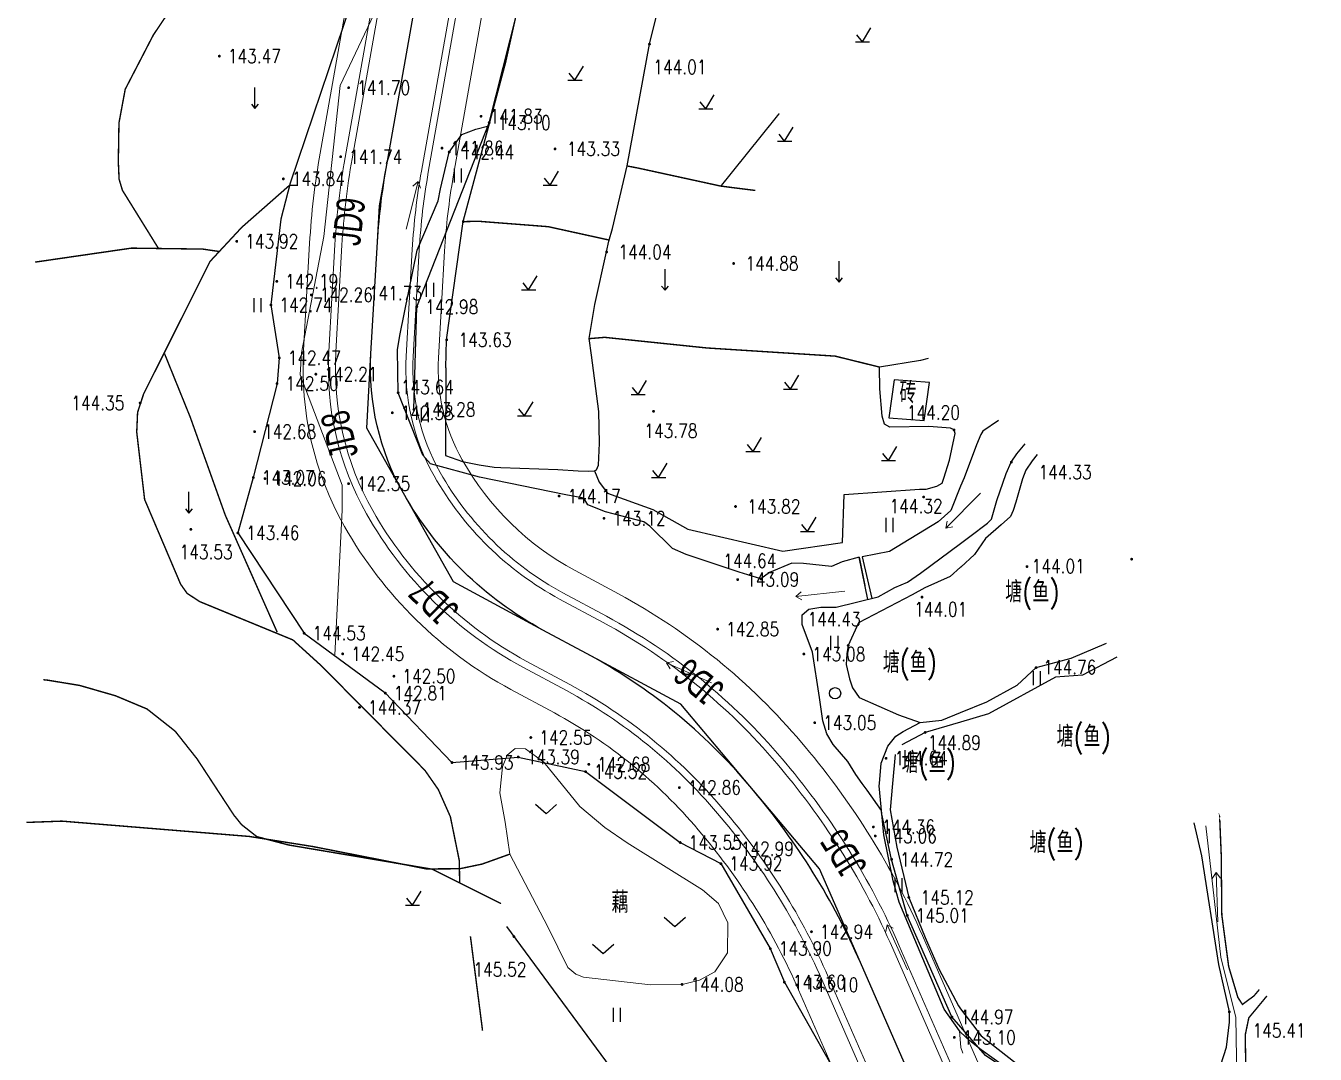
# Model space of a CAD drawing. Extents: x 529262 to 576451, y 2694391 to 2717535.
# Drawn here: x 562798.6 to 562890.2, y 2709233.4 to 2709306.4 of the extents above; entities that cross this region are included whole.
import ezdxf
from ezdxf.enums import TextEntityAlignment as Align

# ---------------------------------------------------------------- set-up
doc = ezdxf.new("R2010")
doc.units = 0
doc.linetypes.add('DASHED', pattern=[19.049999999999997, 12.7, -6.35])
for name, color, linetype in [('DMTZ', 8, 'Continuous'), ('GCD', 8, 'Continuous'), ('JMD', 8, 'Continuous'), ('ZBTZ', 8, 'Continuous'), ('交点标注', 3, 'Continuous'), ('道路中线_04护管挡墙', 7, 'Continuous')]:
    doc.layers.add(name, color=color, linetype=linetype)
doc.layers.add('SXSS', color=5, linetype='Continuous', lineweight=0)
doc.styles.add('EICAD', font='fsdb_e.shx', dxfattribs={"width": 0.707, "height": 2, "bigfont": 'tjhzf.shx'})
doc.styles.add('HZ', font='rs.shx', dxfattribs={"width": 0.8, "bigfont": 'hztxt.shx'})
doc.linetypes.add('10421', pattern='A,2,[150,AAA.SHX,S=0.5,R=0,X=0,Y=0.5],1e-11', length=2.00000000001)
doc.linetypes.add('10422', pattern='A,0.75,[150,AAA.SHX,S=0.5,R=0,X=0,Y=0.5],1.5,[177,AAA.SHX,S=1,R=0,X=0,Y=0.4],0.75', length=3)
doc.linetypes.add('1161', pattern='A,0,[149,AAA.SHX,S=0.15,R=0,X=0,Y=0],-1.6', length=1.6)

# ---------------------------------------------------------------- blocks, each defined once
blk = doc.blocks.new('gc123')
at = {"color": 8}
for p, q in [((0, 0), (1.199999999999999, 2)), ((-1, 0), (1, 0)), ((0, 0), (-0.8, 1))]:
    blk.add_line(p, q, dxfattribs=at)
blk = doc.blocks.new('gc122')
at = {"color": 8}
blk.add_circle((0, 0), 0.8, dxfattribs=at)
blk = doc.blocks.new('gc121')
at = {"color": 8}
for p, q in [((-0.5, -1), (-0.5, 1)), ((0.5, -1), (0.5, 1))]:
    blk.add_line(p, q, dxfattribs=at)
blk = doc.blocks.new('gc120')
at = {"color": 8}
for p, q in [((0, 0), (0, 3)), ((-0.5, 0.6), (0, 0)), ((0, 0), (0.5, 0.6))]:
    blk.add_line(p, q, dxfattribs=at)
blk = doc.blocks.new('GC200')
at = {"linetype": 'Continuous', "const_width": 0.2, "flags": 128}
blk.add_lwpolyline([(-0.1, 0, 1), (0.1, 0, 1)], format="xyb", close=True, dxfattribs=at)
blk = doc.blocks.new('gc086')
at = {"color": 8}
for p, q in [((0, 0), (7, 0)), ((7, 0), (6.180847955711008, 0.573576436351046)), ((7, 0), (6.180847955711008, -0.5735764363510459))]:
    blk.add_line(p, q, dxfattribs=at)
blk = doc.blocks.new('gc126')
at = {"color": 8}
for p, q in [((0, 0), (-1.5, 1.322875655532295)), ((1.5, 1.322875655532295), (0, 0))]:
    blk.add_line(p, q, dxfattribs=at)

msp = doc.modelspace()

# ---------------------------------------------------------------- linework, layer by layer
at = {"layer": 'DMTZ', "linetype": 'Continuous'}
msp.add_line((562817.3592757182, 2709295.055755076), (562817.859206975, 2709295.064045943), dxfattribs=at)
at = {"layer": 'DMTZ', "linetype": '10421', "flags": 128}
for points, elevation in [([(562826.1769258315, 2709279.1281933), (562826.3839258315, 2709286.4271933), (562831.5239258315, 2709299.4911933), (562834.0079258315, 2709309.3181933), (562832.8964136476, 2709317.84589002), (562833.0127267722, 2709323.731477502), (562835.2679258315, 2709325.8281933), (562837.2529258315, 2709327.6841933), (562841.6999258315, 2709331.4591933), (562847.0175833774, 2709334.761357657), (562847.7972809989, 2709336.082168203), (562849.8649258316, 2709342.0711933), (562853.6999258315, 2709359.2801933), (562859.1119258315, 2709357.4911933)], 24.551), ([(562832.7911033379, 2709340.726859012), (562828.2059258316, 2709339.0811933), (562821.3679258316, 2709334.2471933), (562819.7169258315, 2709331.1531933), (562817.7849258315, 2709328.3161933), (562817.2589258315, 2709324.8551933), (562820.1069258315, 2709323.3671933), (562822.3859258315, 2709323.3171933), (562824.2149258315, 2709321.4421933), (562824.3609258315, 2709319.4921933), (562824.2662811914, 2709318.033684466), (562823.7079258315, 2709314.8031933), (562822.8299258315, 2709311.3061933), (562817.4029890086, 2709295.192312995), (562816.7403673612, 2709292.642292706), (562816.0279258315, 2709286.5511933), (562816.6199258316, 2709282.7951933), (562816.4629258316, 2709280.9691933), (562814.7739258315, 2709274.2981933), (562813.6809258315, 2709270.3641933), (562818.3859258315, 2709263.2431933), (562824.1139657451, 2709259.030661949), (562828.8819258315, 2709254.0621933), (562833.5879258316, 2709254.4551933), (562838.3669258315, 2709253.4171933), (562845.0859258316, 2709248.3831933), (562847.9709258316, 2709246.8861933), (562851.4829258316, 2709240.8511933), (562852.4799258315, 2709238.4691933), (562857.4299258315, 2709229.7121933), (562859.5919258315, 2709224.7231933), (562860.1849258315, 2709223.9701933), (562863.5529258315, 2709215.2141933), (562865.4689258315, 2709203.6471933), (562868.1069258315, 2709165.1951933), (562864.9699258315, 2709150.2231933), (562854.7257176726, 2709135.319853934), (562849.9591676869, 2709133.462704126), (562842.5160810922, 2709133.788934753)], 24.551), ([(562828.4336494417, 2709275.867038125), (562829.6267678735, 2709275.435956523), (562830.8036494417, 2709275.192038124), (562831.8871765782, 2709275.029626198), (562832.3466494418, 2709275.008038125), (562836.4096494417, 2709274.866038125), (562837.8483416863, 2709274.780767188), (562838.5715391068, 2709274.745201947), (562838.9906494417, 2709274.780038124), (562839.1406163967, 2709274.84004104), (562839.2828857192, 2709275.171975542), (562839.3616494416, 2709276.749038124), (562839.3156804079, 2709278.978149453), (562838.7770624274, 2709282.982369569), (562838.6256494417, 2709284.161038124), (562839.01357176, 2709286.588501788), (562839.8606494417, 2709290.312038125), (562840.0234196046, 2709291.090951586), (562840.2816494417, 2709291.984038125)], 143.321), ([(562864.9976494418, 2709269.62388365), (562865.6516494417, 2709270.110038124), (562866.9146038251, 2709271.059952648), (562867.1876494417, 2709271.348038124), (562867.5742193005, 2709272.672221889), (562868.2338347759, 2709274.595954453), (562868.5946494417, 2709275.390038125), (562868.9850666863, 2709275.988366683), (562869.5836221864, 2709276.688869599)], 144.078), ([(562870.4417461277, 2709275.933658476), (562870.0711770889, 2709275.480778217), (562869.6336494418, 2709274.821038125), (562869.3818476379, 2709274.197959585), (562868.9222946707, 2709272.551353095), (562868.7308134395, 2709271.95781452), (562868.5366494417, 2709271.531038125), (562867.8853912079, 2709270.932176401), (562866.7706494418, 2709269.969038125), (562865.9832793846, 2709268.838841452), (562865.0072498205, 2709267.945947364), (562864.9976494417, 2709267.937175506)], 144.453), ([(562858.012479007, 2709252.568038125), (562857.5454693193, 2709253.212904206), (562856.9966494417, 2709254.132038124), (562855.9465642691, 2709255.350028219), (562855.5066494417, 2709256.099038125), (562855.2123905658, 2709257.018478075), (562854.9787880351, 2709258.68692328), (562854.4796494417, 2709261.890038125), (562853.7390096713, 2709263.851967575), (562853.7390096713, 2709264.551257623), (562854.2175090247, 2709264.956108777), (562855.0640840393, 2709265.103328224), (562856.1683159919, 2709265.103328224), (562859.1376494417, 2709265.816038125), (562860.321465189, 2709266.487837584), (562861.2166494417, 2709266.879038125), (562862.147006383, 2709267.50484255), (562864.9976494418, 2709269.62388365)], 144.078), ([(562864.9976494417, 2709267.937175506), (562864.2576494417, 2709267.261038125), (562862.4610006212, 2709266.468706033), (562861.5636494417, 2709265.964038125)], 144.453), ([(562859.3830646278, 2709250.658848154), (562858.3516969291, 2709252.099632141), (562858.012479007, 2709252.568038125)], 144.078), ([(562859.3830646278, 2709250.658848154), (562858.3516969291, 2709252.099632141), (562858.012479007, 2709252.568038125)], 144.078), ([(562871.6818831273, 2709228.458250212), (562871.7633023146, 2709229.743376739), (562870.6484124127, 2709230.636524896), (562866.7727065558, 2709233.263926534), (562864.3729258316, 2709235.9961933), (562861.2079258315, 2709243.2001933), (562860.0959258316, 2709247.1831933), (562859.3824375604, 2709250.514557826)], 24.551)]:
    msp.add_lwpolyline(points, dxfattribs=dict(at, elevation=elevation))
at = {"layer": 'DMTZ', "linetype": '10421'}
for points in [[(562840.2816494417, 2709291.984038125), (562841.3226494417, 2709296.418038125), (562842.9046494417, 2709305.070038124), (562844.8946494417, 2709313.084038124)], [(562831.5019553108, 2709299.276113414), (562832.7306494417, 2709303.886038125), (562833.7726494417, 2709308.605038125)], [(562828.4516494417, 2709282.090038124), (562828.5046494417, 2709284.075038125), (562829.6876494417, 2709292.469038125), (562831.4993522959, 2709299.26634719)], [(562861.5636494417, 2709265.964038125), (562857.7526494417, 2709263.989038125), (562857.0136494417, 2709262.371038124), (562856.9252919417, 2709261.772503349), (562856.8806494417, 2709261.020038125), (562857.1117595606, 2709259.994962254), (562857.3106643168, 2709259.361011592), (562857.7976494418, 2709258.681038124), (562860.5846494418, 2709257.449038125), (562862.1346494417, 2709256.899038124), (562863.6626494417, 2709257.060038125), (562864.9976494417, 2709257.610897768)], [(562864.9976494417, 2709257.610897768), (562866.8616494416, 2709258.380038125), (562869.0046494417, 2709259.559038125), (562870.3586494417, 2709260.805038125), (562872.8366494417, 2709261.481038125), (562875.3547549879, 2709262.52972896)], [(562876.0777299795, 2709261.552886287), (562873.6436494417, 2709260.268038125), (562871.7246494417, 2709260.123038125), (562866.9766494418, 2709257.522038125), (562864.9976494417, 2709256.940005199)], [(562859.2288566876, 2709252.568038125), (562859.3560044589, 2709254.008907895), (562859.8306494417, 2709255.227038125), (562860.3888731811, 2709255.943376083), (562860.9226494418, 2709256.260038124), (562862.1346494417, 2709256.899038124)], [(562864.9976494417, 2709256.940005199), (562862.4816494418, 2709256.200038125), (562860.8196494417, 2709255.317038124)], [(562860.3376494417, 2709254.624038124), (562860.1522165755, 2709252.568038125)], [(562864.9976494416, 2709234.917729956), (562864.9048260449, 2709235.005086717), (562863.8326494417, 2709236.541038125), (562861.5556494417, 2709241.951038125), (562860.625879403, 2709244.154461385), (562860.215324682, 2709245.65288092), (562859.5486494417, 2709248.940038125), (562859.2146494417, 2709252.407038125), (562859.2288566876, 2709252.568038125)], [(562864.9976494416, 2709234.917729956), (562864.9048260449, 2709235.005086717), (562863.8326494417, 2709236.541038125), (562861.5556494417, 2709241.951038125), (562860.625879403, 2709244.154461385), (562860.215324682, 2709245.65288092), (562859.5486494417, 2709248.940038125), (562859.2146494417, 2709252.407038125), (562859.2288566876, 2709252.568038125)], [(562860.1522165755, 2709252.568038125), (562859.9836494417, 2709250.699038125), (562860.4615233545, 2709248.065289019), (562861.3176494417, 2709244.487038125), (562862.4692937023, 2709241.631920115), (562863.4695615226, 2709239.369587474), (562864.8506494417, 2709236.781038125), (562864.9976494417, 2709236.584362262)], [(562860.1522165755, 2709252.568038125), (562859.9836494417, 2709250.699038125), (562860.4615233545, 2709248.065289019), (562861.3176494417, 2709244.487038125), (562862.4692937023, 2709241.631920115), (562863.4695615226, 2709239.369587474), (562864.8506494417, 2709236.781038125), (562864.9976494417, 2709236.584362262)], [(562864.9976494417, 2709236.584362262), (562866.4456494417, 2709234.647038125), (562869.6166494417, 2709232.162038125), (562873.2326494417, 2709230.878038125), (562876.1666494417, 2709229.846038125), (562879.9636494417, 2709227.509038125), (562881.049317417, 2709227.346059089), (562882.1376200805, 2709227.343078856), (562882.8496494417, 2709227.398038125), (562883.2057468472, 2709227.924438348), (562883.5855269413, 2709228.600715907), (562883.6946494417, 2709228.978038125), (562883.2566494417, 2709231.929038125), (562883.8746494417, 2709233.845038124)], [(562871.6996494418, 2709229.795038125), (562869.2336494417, 2709231.666038125), (562866.4616494417, 2709233.671038125), (562865.6389749037, 2709234.314173989), (562864.9976494416, 2709234.917729956)]]:
    msp.add_lwpolyline(points, dxfattribs=at)
at = {"layer": 'DMTZ', "linetype": '10421', "flags": 128}
for points in [[(562827.9136494417, 2709293.947038125), (562828.0771989543, 2709294.790708861), (562828.6866494417, 2709297.410038125), (562829.5893868972, 2709298.650044575), (562830.5760250462, 2709299.0344199), (562831.5019553108, 2709299.276113414)], [(562862.0696494417, 2709273.481038125), (562862.5485062333, 2709273.482463769), (562863.2982077248, 2709273.694273714), (562863.6896494417, 2709273.896038125), (562863.813606072, 2709274.255554252), (562864.2136565547, 2709275.534754029), (562864.5341550728, 2709277.099415338), (562864.6035506218, 2709277.423860951), (562864.5296494417, 2709277.676038125), (562864.2704857752, 2709277.804477877), (562862.7296273242, 2709277.91207599), (562859.9596090318, 2709277.875403695), (562859.5836494417, 2709278.077038125), (562859.4321511833, 2709278.6440148), (562859.2616237706, 2709280.595940004), (562859.2396494417, 2709282.140038125)], [(562867.6864464051, 2709278.35852148), (562866.5816494417, 2709277.580038125), (562866.4253949599, 2709277.357823843), (562866.1303967967, 2709276.613972584), (562865.2370098484, 2709274.280983911), (562864.9976494418, 2709273.691598122)], [(562838.9906494417, 2709274.780038124), (562839.3227064216, 2709273.95918034), (562839.9266494417, 2709273.185038125), (562843.1346494417, 2709272.029038125), (562845.6276494417, 2709270.639038125), (562852.3816494417, 2709269.068038125), (562856.6126494417, 2709269.682038125)], [(562864.9976494418, 2709273.691598122), (562864.2956494417, 2709271.963038125), (562863.4076494417, 2709271.150038125)], [(562883.8746494417, 2709233.845038124), (562884.080287982, 2709235.632625104), (562884.0746494418, 2709236.363038125), (562883.3246494418, 2709239.716038125), (562882.1096494417, 2709247.438038125), (562881.5846494418, 2709249.791038125)], [(562832.7530448879, 2709242.41951015), (562841.4386494417, 2709230.640038125), (562846.3776494417, 2709224.352038125), (562852.1156494417, 2709219.303038124), (562855.4056494418, 2709215.207038125), (562854.8916494417, 2709211.415038125), (562854.0636494417, 2709204.813038125), (562852.4986494418, 2709201.178038124)]]:
    msp.add_lwpolyline(points, dxfattribs=at)
at = {"layer": 'DMTZ', "linetype": '10422', "flags": 128}
for points in [[(562830.8456494417, 2709274.319038125), (562827.3606494417, 2709275.276038125), (562826.8026494418, 2709275.893038125), (562825.0596494417, 2709280.318038125), (562825.0374294403, 2709281.776779515), (562825.0256494418, 2709283.399038124), (562825.1996494418, 2709284.495038125), (562826.4016494417, 2709290.447038125), (562827.9136494417, 2709293.947038125)], [(562858.4078083877, 2709265.640859098), (562857.7896494417, 2709268.648038125), (562856.5875349118, 2709268.322931482), (562855.8356494417, 2709267.978038125), (562853.8443784509, 2709268.183796313), (562853.0046494417, 2709268.220038124), (562851.4192658754, 2709267.547752483), (562850.8196494417, 2709267.101038124), (562849.2724460473, 2709267.567628271), (562845.5128579596, 2709268.834403937), (562844.5396494417, 2709269.266038124), (562842.9280203431, 2709270.839453733), (562842.5026494417, 2709271.158038124), (562839.7870146187, 2709271.873311022), (562838.5256494418, 2709272.364038125), (562838.2396494417, 2709272.825038125), (562836.9761669389, 2709273.060774245), (562830.8456494417, 2709274.319038125)], [(562863.4076494417, 2709271.150038125), (562859.9426494417, 2709269.036038124), (562857.9956096557, 2709268.66805759), (562858.6913594996, 2709265.708918037)], [(562857.7896494417, 2709268.648038125), (562858.2036494417, 2709266.634038125)]]:
    msp.add_lwpolyline(points, dxfattribs=at)
at = {"layer": 'DMTZ', "linetype": '10422', "elevation": 144.606, "flags": 128}
msp.add_lwpolyline([(562856.6126494417, 2709269.682038125), (562856.7286494417, 2709273.089038125), (562862.0696494417, 2709273.481038125)], dxfattribs=at)
at = {"layer": 'JMD', "linetype": 'Continuous'}
msp.add_lwpolyline([(562859.8956494418, 2709278.535038125), (562862.4096494417, 2709278.353038125), (562862.7836494417, 2709281.043038125), (562860.2696494417, 2709281.225038125)], close=True, dxfattribs=at)
at = {"layer": 'SXSS', "linetype": 'Continuous', "elevation": 142.539, "flags": 128}
msp.add_lwpolyline([(562820.5617585182, 2709261.714973893), (562821.079062824, 2709271.977097694), (562821.081430041, 2709273.744670048), (562818.0965063318, 2709281.58557445), (562818.1930316051, 2709283.160766309), (562819.7888861342, 2709291.400294581), (562820.9492423113, 2709302.125188002), (562823.3343371563, 2709307.166515515)], dxfattribs=at)
at = {"layer": 'SXSS', "linetype": '10421', "elevation": 143.965, "flags": 128}
msp.add_lwpolyline([(562838.2226494417, 2709238.832038125), (562842.9808400233, 2709238.28885145), (562845.2196494417, 2709238.307038125), (562846.4525948642, 2709238.606849189), (562847.5519840898, 2709239.213938654), (562848.4436494417, 2709240.560038125), (562848.4759483328, 2709242.6709729), (562847.8166494417, 2709244.051038125), (562846.6681282142, 2709245.019333378), (562841.3116494417, 2709248.369038125), (562839.7430814811, 2709249.446646662), (562837.9716494418, 2709250.943038125), (562835.4104800987, 2709254.077716922), (562834.1036494417, 2709255.027038124), (562833.3780762407, 2709255.057506374), (562832.7897508359, 2709254.594334289), (562832.4774989131, 2709253.7464105), (562832.2905615576, 2709251.922177603), (562832.6669521922, 2709249.832091067), (562832.9956494417, 2709247.561038124), (562835.6916494417, 2709242.405038124), (562837.1005538682, 2709239.520792331), (562837.6803478375, 2709239.048166483)], close=True, dxfattribs=at)
at = {"layer": 'SXSS', "linetype": 'Continuous'}
for points in [[(562885.0096494417, 2709229.227038125), (562884.5956494417, 2709231.687038125), (562884.5266494417, 2709235.953038124), (562883.4696494417, 2709240.234038125), (562882.7806494418, 2709246.289038124), (562882.3946494417, 2709249.577038125)], [(562865.1505504795, 2709233.433420298), (562865.0041119363, 2709233.838823794), (562864.9048260449, 2709235.005086717)]]:
    msp.add_lwpolyline(points, dxfattribs=at)
at = {"layer": 'ZBTZ', "linetype": 'Continuous', "const_width": 0.1, "flags": 128}
for points in [[(562808.0492074417, 2709290.555476125), (562805.4843324417, 2709294.692043125), (562805.2483084417, 2709295.483679125), (562805.1936514417, 2709296.715669125), (562805.2386304417, 2709299.472751125), (562805.6831924417, 2709301.865695124), (562807.6811334417, 2709305.723028125), (562808.5432704417, 2709307.002924125), (562810.1356494417, 2709308.696038125), (562815.2383084417, 2709311.998708125), (562816.6544334417, 2709312.500884125), (562821.5767534417, 2709313.009356125)], [(562817.3592754417, 2709295.055755124), (562813.9606494417, 2709292.066038125), (562811.7086494417, 2709289.644038124), (562806.9856174417, 2709280.224006125), (562806.5619114417, 2709278.924020125), (562806.4998764418, 2709277.521370125), (562807.0602694417, 2709272.741744125), (562809.6166364417, 2709266.727995125), (562810.0736604417, 2709266.077212125), (562810.9712874417, 2709265.489124125), (562817.5864354416, 2709262.768283125), (562819.5742684416, 2709260.963809125), (562826.9521234417, 2709253.521473125), (562827.9106494416, 2709252.147038125), (562828.7688844417, 2709250.214943124), (562829.4027474417, 2709247.098786124), (562829.4265554417, 2709245.515481125)], [(562829.6876494417, 2709292.469038125), (562830.7736494417, 2709292.492038125), (562835.7196494417, 2709292.109038125), (562840.0429639278, 2709291.158545526)], [(562799.2871775253, 2709289.59347739), (562806.1216494417, 2709290.586038125), (562811.1909024416, 2709290.518198125), (562812.3609284417, 2709290.345557124)], [(562816.4751174417, 2709263.313163124), (562812.7896494417, 2709271.619038125), (562810.3026494418, 2709278.575038125), (562808.4734504417, 2709283.094144125)], [(562832.3696494417, 2709244.046038125), (562827.4746494417, 2709246.490038124), (562817.2822514417, 2709248.208081125), (562815.0297014418, 2709248.800034124), (562813.9468684416, 2709249.649892125), (562813.3994134418, 2709250.327602124), (562810.7830894417, 2709254.322762125), (562809.2295464417, 2709256.288351125), (562807.2310424417, 2709257.865658124), (562804.9969904417, 2709258.802052124), (562802.4512674417, 2709259.536596125), (562800.1944244417, 2709259.907912125), (562799.8613138295, 2709259.942809587)], [(562798.6739273503, 2709249.810262434), (562801.1906494417, 2709249.902038124), (562814.4876494417, 2709248.815038125), (562819.0047361815, 2709248.098803998), (562827.0806494417, 2709246.508038125), (562829.4342563199, 2709246.521907122), (562831.0216494417, 2709246.853038125), (562832.9956494417, 2709247.561038124)]]:
    msp.add_lwpolyline(points, dxfattribs=at)
at = {"layer": 'ZBTZ', "linetype": 'Continuous', "const_width": 0.1}
for points in [[(562852.1164949964, 2709300.142960625), (562847.9746494417, 2709294.989038125), (562842.1016494418, 2709296.269038124), (562841.3226494417, 2709296.418038125)], [(562847.9746494417, 2709294.989038125), (562850.3926494417, 2709294.683038125), (562850.4148025811, 2709294.68011816)], [(562859.2396494417, 2709282.140038125), (562856.0876494417, 2709282.918038125), (562846.9856494417, 2709283.497038125), (562839.7266494418, 2709284.251038125), (562838.6256494417, 2709284.161038124)], [(562886.1990049342, 2709237.942089732), (562885.820558513, 2709237.491686991), (562885.0046494417, 2709236.890038125), (562884.6793291733, 2709237.384994677), (562884.0256494418, 2709239.584038124), (562883.5396494417, 2709243.237038125), (562883.4966494417, 2709247.561038124), (562883.3846494417, 2709250.220038124), (562883.4046494417, 2709250.172038124)], [(562885.4556494417, 2709235.935038125), (562886.7423089378, 2709237.491652775)], [(562885.4556494417, 2709235.935038125), (562885.2034415028, 2709234.724797634), (562885.2306494417, 2709233.029038125), (562885.3546494417, 2709230.695038124), (562886.1976494417, 2709227.036038124), (562886.9276494418, 2709224.852038125), (562887.8073000388, 2709222.719044738), (562889.0396494417, 2709219.138038124), (562890.1206494417, 2709217.280038124)]]:
    msp.add_lwpolyline(points, dxfattribs=at)
at = {"layer": 'ZBTZ', "linetype": '1161'}
for points in [[(562862.6980681273, 2709282.748655098), (562862.1506494418, 2709282.606038125), (562859.2396494417, 2709282.140038125)], [(562828.4516494417, 2709282.090038124), (562828.4336494417, 2709275.867038125)]]:
    msp.add_lwpolyline(points, dxfattribs=at)
at = {"layer": 'ZBTZ', "linetype": 'Continuous', "const_width": 0.1, "elevation": 145.67, "flags": 128}
msp.add_lwpolyline([(562831.0528327649, 2709235.032713235), (562830.1926463305, 2709241.717106351)], dxfattribs=at)
at = {"layer": '交点标注', "linetype": 'DASHED'}
for p, q in [((562823.735254799, 2709293.586643448), (562824.2488919211, 2709296.490869575)), ((562823.5666085838, 2709290.642172189), (562823.735254799, 2709293.586643448)), ((562822.8306217185, 2709277.792241532), (562823.1328826738, 2709283.069553529)), ((562825.4297959998, 2709273.189451437), (562822.8306217185, 2709277.792241532)), ((562828.9833741972, 2709266.896539628), (562825.4318045197, 2709273.185894616)), ((562835.3419019324, 2709263.470352477), (562828.9833741972, 2709266.896539628)), ((562845.1257293609, 2709258.19849943), (562838.4289712752, 2709261.806936392)), ((562850.030416515, 2709252.383739753), (562845.1257293609, 2709258.19849943)), ((562854.9761977119, 2709246.520260968), (562850.2870263129, 2709252.079515598)), ((562857.8873121974, 2709239.855498939), (562854.9761977119, 2709246.520260968))]:
    msp.add_line(p, q, dxfattribs=at)
at = {"layer": '道路中线_04护管挡墙', "color": 8, "lineweight": 0}
for points in [[(562866.5250322921, 2709161.920411933), (562866.6867576506, 2709181.38804512, 0.03726672263565492), (562866.2417129147, 2709188.101789475), (562862.7814875887, 2709212.53385137, 0.06788531038686087), (562859.4491656638, 2709224.287980482), (562853.4886141019, 2709237.934182966, 0.07234734567388353), (562846.6179556625, 2709248.984694025), (562846.3613458644, 2709249.288918181, 0.09424370772754295), (562836.1520740533, 2709257.581331223), (562833.0650047109, 2709259.244747309, -0.1415621991278968), (562821.2521685949, 2709270.825673539), (562821.25016015, 2709270.829230226, -0.1437961504535483), (562818.3407365282, 2709283.344026336), (562818.7744624392, 2709290.91664501, -0.02946736003267662), (562819.5222449771, 2709297.326817343), (562823.3797091852, 2709319.13783501, -0.1688634776050501)], [(562868.3249701838, 2709161.905459134), (562868.4866955422, 2709181.373092321, 0.03726672263766091), (562868.0239277858, 2709188.354198177), (562864.5637024598, 2709212.786260072, 0.06788531038828016), (562861.0986774495, 2709225.008473972), (562855.1381258876, 2709238.654676456, 0.07234734567382323), (562847.9938571564, 2709250.145252115), (562847.7372473583, 2709250.44947627, 0.09424370772740905), (562837.0059105114, 2709259.165933162), (562833.918841169, 2709260.829349247, -0.1415621991276196), (562822.8195320667, 2709271.710756443), (562822.8175236057, 2709271.714313159, -0.1437961504533193), (562820.1377913329, 2709283.241099036), (562820.5715172436, 2709290.813717704, -0.02946736003244377), (562821.2947375813, 2709297.013336933), (562825.1522017894, 2709318.8243546, -0.1688634776038732)], [(562868.8249529314, 2709161.901305579), (562868.98667829, 2709181.368938766, 0.03726672263873006), (562868.5189874722, 2709188.424311706), (562865.0587621463, 2709212.8563736, 0.06788531038819935), (562861.5568751676, 2709225.208611052), (562855.5963236059, 2709238.854813536, 0.07234734567400565), (562848.3760520158, 2709250.467629362), (562848.1194422176, 2709250.771853518, 0.09424370772645517), (562837.2430873052, 2709259.606100366), (562834.1560179628, 2709261.269516452, -0.1415621991264977), (562823.2549108089, 2709271.956612805), (562823.2529023428, 2709271.96016953, -0.1437961504556889), (562820.6369732231, 2709283.21250812), (562821.0706991337, 2709290.785126786, -0.02946736003234405), (562821.787096638, 2709296.926259041), (562825.6445608462, 2709318.737276708, -0.1688634776045746)], [(562873.8247804083, 2709161.859770027), (562873.9865057669, 2709181.327403214, 0.037266722639488), (562873.4695843365, 2709189.12544699), (562870.0093590106, 2709213.557508884, 0.06788531038933233), (562866.1388523501, 2709227.209981858), (562860.1783007884, 2709240.856184341, 0.07234734567623385), (562852.1980006099, 2709253.691401834), (562851.941390812, 2709253.995625989, 0.09424370772497037), (562839.6148552442, 2709264.007772417), (562836.5277859019, 2709265.671188503, -0.1415621991258819), (562827.6086982305, 2709274.415176428), (562827.6066896565, 2709274.418733344, -0.143796150454482), (562825.6287921241, 2709282.926598939), (562826.0625180346, 2709290.499217606, -0.02946736003165852), (562826.7106872052, 2709296.055480122), (562830.5681514133, 2709317.866497789, -0.1688634776067192)], [(562874.3247631559, 2709161.855616472), (562874.4864885146, 2709181.323249659, 0.03726672264042898), (562873.964644023, 2709189.195560518), (562870.5044186971, 2709213.627622412, 0.06788531038924998), (562866.5970500683, 2709227.410118938), (562860.6364985066, 2709241.056321422, 0.07234734567637469), (562852.5801954693, 2709254.01377908), (562852.3235856714, 2709254.318003236, 0.09424370772416678), (562839.852032038, 2709264.447939622), (562836.7649626959, 2709266.111355708, -0.1415621991283736), (562828.0440769726, 2709274.661032791), (562828.0420683882, 2709274.664589725, -0.143796150456728), (562826.127974014, 2709282.898008019), (562826.5616999246, 2709290.470626688, -0.02946736003161071), (562827.2030462619, 2709295.96840223), (562831.0605104701, 2709317.779419897, -0.1688634776076162)], [(562876.1247010475, 2709161.840663673), (562876.2864264062, 2709181.30829686, 0.03726672263986407), (562875.7468588941, 2709189.44796922), (562872.2866335682, 2709213.880031114, 0.06788531039053566), (562868.2465618539, 2709228.130612428), (562862.2860102924, 2709241.776814912, 0.07234734567652604), (562853.9560969631, 2709255.17433717), (562853.6994871655, 2709255.478561325, 0.09424370772535644), (562840.7058684961, 2709266.032541561), (562837.6187991542, 2709267.695957646, -0.1415621991280318), (562829.6114404444, 2709275.546115695), (562829.60943183, 2709275.549672682, -0.1437961504521116), (562827.925028818, 2709282.795080706), (562828.358754729, 2709290.367699383, -0.02946736003129522), (562828.9755388661, 2709295.654921819), (562832.8330030743, 2709317.465939486, -0.1688634776056449)]]:
    msp.add_lwpolyline(points, format="xyb", dxfattribs=at)
at = {"layer": '道路中线_04护管挡墙', "color": 1}
msp.add_lwpolyline([(562871.3248666698, 2709161.880537803), (562871.4865920284, 2709181.34817099, 0.03726672263912798), (562870.9942859043, 2709188.774879348), (562867.5340605784, 2709213.206941242, 0.06788531038992977), (562863.8478637589, 2709226.209296455), (562857.8873121971, 2709239.855498939, 0.07234734567517548), (562850.2870263129, 2709252.079515598), (562850.0304165148, 2709252.383739753, 0.09424370772537638), (562838.4289712748, 2709261.806936392), (562835.3419019324, 2709263.470352477, -0.1415621991279512), (562825.4318045197, 2709273.185894617), (562825.4297959997, 2709273.189451437, -0.1437961504551692), (562823.1328826736, 2709283.069553529), (562823.5666085841, 2709290.642172196, -0.02946736003201842), (562824.2488919216, 2709296.490869581), (562828.1063561297, 2709318.301887248, -0.1688634776074018)], format="xyb", dxfattribs=at)

# ---------------------------------------------------------------- block references
at = {"layer": 'GCD', "linetype": 'Continuous', "xscale": 0.5, "yscale": 0.5}
for p in [(562842.9046494417, 2709305.070038124, 144.006), (562828.6866494417, 2709297.410038125, 142.44), (562836.2006494417, 2709297.632038124, 143.334), (562829.6876494417, 2709292.469038125, 143.555), (562848.8796494417, 2709289.496038124, 144.877), (562828.5046494417, 2709284.075038125, 143.627), (562825.0596494417, 2709280.318038125, 143.642), (562864.5296494417, 2709277.676038125, 144.196), (562868.5946494417, 2709275.390038125, 144.328), (562849.0136494417, 2709272.242038125, 143.822), (562850.8196494417, 2709267.101038124, 144.638), (562857.0136494417, 2709262.371038124, 144.434), (562870.3586494417, 2709260.805038125, 144.756), (562862.4816494418, 2709256.200038125, 144.887), (562861.3176494417, 2709244.487038125, 145.124), (562861.3176494417, 2709244.487038125, 145.124), (562884.0746494418, 2709236.363038125, 145.408)]:
    msp.add_blockref('GC200', p, dxfattribs=at)
at = {"layer": 'GCD', "linetype": 'Continuous'}
ref = msp.add_blockref('GC200', (562812.3662502075, 2709304.216711479, 143.472), dxfattribs=dict(at, xscale=0.5, yscale=0.5, zscale=0.5))
ref.add_attrib('height', '143.47', dxfattribs={"linetype": 'Continuous', "height": 1, "style": 'HZ', "width": 0.8}).set_placement((562812.9662502075, 2709304.216711479, 143.472), align=Align.MIDDLE_LEFT)
ref = msp.add_blockref('GC200', (562821.543929835, 2709301.976986448, 141.7), dxfattribs=dict(at, xscale=0.5, yscale=0.5, zscale=0.5))
ref.add_attrib('height', '141.70', dxfattribs={"linetype": 'Continuous', "height": 1, "style": 'HZ', "width": 0.8}).set_placement((562822.143929835, 2709301.976986448, 141.7), align=Align.MIDDLE_LEFT)
ref = msp.add_blockref('GC200', (562830.9451480315, 2709299.944754204, 141.825), dxfattribs=dict(at, xscale=0.5, yscale=0.5, zscale=0.5))
ref.add_attrib('height', '141.83', dxfattribs={"linetype": 'Continuous', "height": 1, "style": 'HZ', "width": 0.8}).set_placement((562831.5451480314, 2709299.944754204, 141.825), align=Align.MIDDLE_LEFT)
ref = msp.add_blockref('GC200', (562831.5239258315, 2709299.4911933, 143.096), dxfattribs=dict(at, xscale=0.5, yscale=0.5, zscale=0.5))
ref.add_attrib('height', '143.10', dxfattribs={"linetype": 'Continuous', "height": 1, "style": 'HZ', "width": 0.8}).set_placement((562832.1239258315, 2709299.4911933, 143.096), align=Align.MIDDLE_LEFT)
ref = msp.add_blockref('GC200', (562828.1752439811, 2709297.687358432, 141.86), dxfattribs=dict(at, xscale=0.5, yscale=0.5, zscale=0.5))
ref.add_attrib('height', '141.86', dxfattribs={"linetype": 'Continuous', "height": 1, "style": 'HZ', "width": 0.8}).set_placement((562828.775243981, 2709297.687358432, 141.86), align=Align.MIDDLE_LEFT)
ref = msp.add_blockref('GC200', (562820.9780487487, 2709297.075593377, 141.74), dxfattribs=dict(at, xscale=0.5, yscale=0.5, zscale=0.5))
ref.add_attrib('height', '141.74', dxfattribs={"linetype": 'Continuous', "height": 1, "style": 'HZ', "width": 0.8}).set_placement((562821.5780487487, 2709297.075593377, 141.74), align=Align.MIDDLE_LEFT)
ref = msp.add_blockref('GC200', (562816.9089258316, 2709295.5031933, 143.843), dxfattribs=dict(at, xscale=0.5, yscale=0.5, zscale=0.5))
ref.add_attrib('height', '143.84', dxfattribs={"linetype": 'Continuous', "height": 1, "style": 'HZ', "width": 0.8}).set_placement((562817.5089258315, 2709295.5031933, 143.843), align=Align.MIDDLE_LEFT)
ref = msp.add_blockref('GC200', (562813.6019258315, 2709291.0681933, 143.919), dxfattribs=dict(at, xscale=0.5, yscale=0.5, zscale=0.5))
ref.add_attrib('height', '143.92', dxfattribs={"linetype": 'Continuous', "height": 1, "style": 'HZ', "width": 0.8}).set_placement((562814.2019258315, 2709291.0681933, 143.919), align=Align.MIDDLE_LEFT)
at = {"layer": 'GCD', "linetype": 'Continuous', "xscale": 0.5, "yscale": 0.5, "zscale": 0.5}
for p in [(562839.8606494417, 2709290.312038125, 144.038), (562843.1936494417, 2709279.005038125, 143.775), (562862.3686494417, 2709272.916038125, 144.324), (562877.1396494417, 2709268.502038124, 144.472), (562869.7078158625, 2709267.974218198, 144.008), (562862.2536494418, 2709265.806038124, 144.008)]:
    msp.add_blockref('GC200', p, dxfattribs=at)
at = {"layer": 'GCD', "linetype": 'Continuous'}
ref = msp.add_blockref('GC200', (562816.4459258316, 2709288.2271933, 142.186), dxfattribs=dict(at, xscale=0.5, yscale=0.5, zscale=0.5))
ref.add_attrib('height', '142.19', dxfattribs={"linetype": 'Continuous', "height": 1, "style": 'HZ', "width": 0.8}).set_placement((562817.0459258315, 2709288.2271933, 142.186), align=Align.MIDDLE_LEFT)
ref = msp.add_blockref('GC200', (562818.8969258316, 2709287.2641933, 142.262), dxfattribs=dict(at, xscale=0.5, yscale=0.5, zscale=0.5))
ref.add_attrib('height', '142.26', dxfattribs={"linetype": 'Continuous', "height": 1, "style": 'HZ', "width": 0.8}).set_placement((562819.4969258315, 2709287.2641933, 142.262), align=Align.MIDDLE_LEFT)
ref = msp.add_blockref('GC200', (562822.3803038461, 2709287.385497008, 141.726), dxfattribs=dict(at, xscale=0.5, yscale=0.5, zscale=0.5))
ref.add_attrib('height', '141.73', dxfattribs={"linetype": 'Continuous', "height": 1, "style": 'HZ', "width": 0.8}).set_placement((562822.9803038461, 2709287.385497008, 141.726), align=Align.MIDDLE_LEFT)
ref = msp.add_blockref('GC200', (562816.0279258315, 2709286.5511933, 142.744), dxfattribs=dict(at, xscale=0.5, yscale=0.5, zscale=0.5))
ref.add_attrib('height', '142.74', dxfattribs={"linetype": 'Continuous', "height": 1, "style": 'HZ', "width": 0.8}).set_placement((562816.6279258315, 2709286.5511933, 142.744), align=Align.MIDDLE_LEFT)
ref = msp.add_blockref('GC200', (562826.3839258315, 2709286.4271933, 142.981), dxfattribs=dict(at, xscale=0.5, yscale=0.5, zscale=0.5))
ref.add_attrib('height', '142.98', dxfattribs={"linetype": 'Continuous', "height": 1, "style": 'HZ', "width": 0.8}).set_placement((562826.9839258315, 2709286.4271933, 142.981), align=Align.MIDDLE_LEFT)
ref = msp.add_blockref('GC200', (562816.6199258316, 2709282.7951933, 142.472), dxfattribs=dict(at, xscale=0.5, yscale=0.5, zscale=0.5))
ref.add_attrib('height', '142.47', dxfattribs={"linetype": 'Continuous', "height": 1, "style": 'HZ', "width": 0.8}).set_placement((562817.2199258315, 2709282.7951933, 142.472), align=Align.MIDDLE_LEFT)
ref = msp.add_blockref('GC200', (562816.4629258316, 2709280.9691933, 142.497), dxfattribs=dict(at, xscale=0.5, yscale=0.5, zscale=0.5))
ref.add_attrib('height', '142.50', dxfattribs={"linetype": 'Continuous', "height": 1, "style": 'HZ', "width": 0.8}).set_placement((562817.0629258315, 2709280.9691933, 142.497), align=Align.MIDDLE_LEFT)
ref = msp.add_blockref('GC200', (562819.2179258316, 2709281.6361933, 142.211), dxfattribs=dict(at, xscale=0.5, yscale=0.5, zscale=0.5))
ref.add_attrib('height', '142.21', dxfattribs={"linetype": 'Continuous', "height": 1, "style": 'HZ', "width": 0.8}).set_placement((562819.8179258315, 2709281.6361933, 142.211), align=Align.MIDDLE_LEFT)
ref = msp.add_blockref('GC200', (562806.7436494417, 2709279.592038125, 144.348), dxfattribs=dict(at, xscale=0.5, yscale=0.5, zscale=0.5))
ref.add_attrib('height', '144.35', dxfattribs={"linetype": 'Continuous', "height": 1, "style": 'HZ', "width": 0.8}).set_placement((562801.8506679197, 2709279.592038125, 144.348), align=Align.MIDDLE_LEFT)
ref = msp.add_blockref('GC200', (562826.1769258315, 2709279.1281933, 143.276), dxfattribs=dict(at, xscale=0.5, yscale=0.5, zscale=0.5))
ref.add_attrib('height', '143.28', dxfattribs={"linetype": 'Continuous', "height": 1, "style": 'HZ', "width": 0.8}).set_placement((562826.7769258315, 2709279.1281933, 143.276), align=Align.MIDDLE_LEFT)
ref = msp.add_blockref('GC200', (562824.6418860096, 2709278.896176776, 142.379), dxfattribs=dict(at, xscale=0.5, yscale=0.5, zscale=0.5))
ref.add_attrib('height', '142.38', dxfattribs={"linetype": 'Continuous', "height": 1, "style": 'HZ', "width": 0.8}).set_placement((562825.2418860096, 2709278.896176776, 142.379), align=Align.MIDDLE_LEFT)
ref = msp.add_blockref('GC200', (562814.8696494417, 2709277.557038125, 142.678), dxfattribs=dict(at, xscale=0.5, yscale=0.5, zscale=0.5))
ref.add_attrib('height', '142.68', dxfattribs={"linetype": 'Continuous', "height": 1, "style": 'HZ', "width": 0.8}).set_placement((562815.4696494417, 2709277.557038125, 142.678), align=Align.MIDDLE_LEFT)
ref = msp.add_blockref('GC200', (562814.7739258315, 2709274.2981933, 143.069), dxfattribs=dict(at, xscale=0.5, yscale=0.5, zscale=0.5))
ref.add_attrib('height', '143.07', dxfattribs={"linetype": 'Continuous', "height": 1, "style": 'HZ', "width": 0.8}).set_placement((562815.3739258315, 2709274.2981933, 143.069), align=Align.MIDDLE_LEFT)
ref = msp.add_blockref('GC200', (562815.6039258315, 2709274.2201933, 142.059), dxfattribs=dict(at, xscale=0.5, yscale=0.5, zscale=0.5))
ref.add_attrib('height', '142.06', dxfattribs={"linetype": 'Continuous', "height": 1, "style": 'HZ', "width": 0.8}).set_placement((562816.2039258315, 2709274.2201933, 142.059), align=Align.MIDDLE_LEFT)
ref = msp.add_blockref('GC200', (562821.5405751576, 2709273.86430839, 142.35), dxfattribs=dict(at, xscale=0.5, yscale=0.5, zscale=0.5))
ref.add_attrib('height', '142.35', dxfattribs={"linetype": 'Continuous', "height": 1, "style": 'HZ', "width": 0.8}).set_placement((562822.1405751576, 2709273.86430839, 142.35), align=Align.MIDDLE_LEFT)
ref = msp.add_blockref('GC200', (562836.4879258316, 2709272.9821933, 144.168), dxfattribs=dict(at, xscale=0.5, yscale=0.5, zscale=0.5))
ref.add_attrib('height', '144.17', dxfattribs={"linetype": 'Continuous', "height": 1, "style": 'HZ', "width": 0.8}).set_placement((562837.0879258316, 2709272.9821933, 144.168), align=Align.MIDDLE_LEFT)
ref = msp.add_blockref('GC200', (562839.6756073367, 2709271.403278958, 143.12), dxfattribs=dict(at, xscale=0.5, yscale=0.5, zscale=0.5))
ref.add_attrib('height', '143.12', dxfattribs={"linetype": 'Continuous', "height": 1, "style": 'HZ', "width": 0.8}).set_placement((562840.2756073367, 2709271.403278958, 143.12), align=Align.MIDDLE_LEFT)
ref = msp.add_blockref('GC200', (562810.3428837509, 2709270.619202005, 143.532), dxfattribs=dict(at, xscale=0.5, yscale=0.5, zscale=0.5))
ref.add_attrib('height', '143.53', dxfattribs={"linetype": 'Continuous', "height": 1, "style": 'HZ', "width": 0.8}).set_placement((562809.5423202347, 2709269.010411348, 143.532), align=Align.MIDDLE_LEFT)
ref = msp.add_blockref('GC200', (562813.6809258315, 2709270.3641933, 143.46), dxfattribs=dict(at, xscale=0.5, yscale=0.5, zscale=0.5))
ref.add_attrib('height', '143.46', dxfattribs={"linetype": 'Continuous', "height": 1, "style": 'HZ', "width": 0.8}).set_placement((562814.2809258315, 2709270.3641933, 143.46), align=Align.MIDDLE_LEFT)
ref = msp.add_blockref('GC200', (562849.16475339, 2709267.052445634, 143.09), dxfattribs=dict(at, xscale=0.5, yscale=0.5, zscale=0.5))
ref.add_attrib('height', '143.09', dxfattribs={"linetype": 'Continuous', "height": 1, "style": 'HZ', "width": 0.8}).set_placement((562849.76475339, 2709267.052445634, 143.09), align=Align.MIDDLE_LEFT)
ref = msp.add_blockref('GC200', (562847.7427233529, 2709263.533068418, 142.853), dxfattribs=dict(at, xscale=0.5, yscale=0.5, zscale=0.5))
ref.add_attrib('height', '142.85', dxfattribs={"linetype": 'Continuous', "height": 1, "style": 'HZ', "width": 0.8}).set_placement((562848.3427233528, 2709263.533068418, 142.853), align=Align.MIDDLE_LEFT)
ref = msp.add_blockref('GC200', (562818.3859258315, 2709263.2431933, 144.529), dxfattribs=dict(at, xscale=0.5, yscale=0.5, zscale=0.5))
ref.add_attrib('height', '144.53', dxfattribs={"linetype": 'Continuous', "height": 1, "style": 'HZ', "width": 0.8}).set_placement((562818.9859258315, 2709263.2431933, 144.529), align=Align.MIDDLE_LEFT)
ref = msp.add_blockref('GC200', (562821.1233592429, 2709261.779356328, 142.45), dxfattribs=dict(at, xscale=0.5, yscale=0.5, zscale=0.5))
ref.add_attrib('height', '142.45', dxfattribs={"linetype": 'Continuous', "height": 1, "style": 'HZ', "width": 0.8}).set_placement((562821.7233592429, 2709261.779356328, 142.45), align=Align.MIDDLE_LEFT)
ref = msp.add_blockref('GC200', (562853.8641265545, 2709261.764235016, 143.08), dxfattribs=dict(at, xscale=0.5, yscale=0.5, zscale=0.5))
ref.add_attrib('height', '143.08', dxfattribs={"linetype": 'Continuous', "height": 1, "style": 'HZ', "width": 0.8}).set_placement((562854.4641265544, 2709261.764235016, 143.08), align=Align.MIDDLE_LEFT)
ref = msp.add_blockref('GC200', (562824.7582403421, 2709260.192266688, 142.5), dxfattribs=dict(at, xscale=0.5, yscale=0.5, zscale=0.5))
ref.add_attrib('height', '142.50', dxfattribs={"linetype": 'Continuous', "height": 1, "style": 'HZ', "width": 0.8}).set_placement((562825.3582403421, 2709260.192266688, 142.5), align=Align.MIDDLE_LEFT)
ref = msp.add_blockref('GC200', (562824.1479258315, 2709258.9881933, 142.813), dxfattribs=dict(at, xscale=0.5, yscale=0.5, zscale=0.5))
ref.add_attrib('height', '142.81', dxfattribs={"linetype": 'Continuous', "height": 1, "style": 'HZ', "width": 0.8}).set_placement((562824.7479258315, 2709258.9881933, 142.813), align=Align.MIDDLE_LEFT)
ref = msp.add_blockref('GC200', (562822.3169258315, 2709257.9761933, 144.371), dxfattribs=dict(at, xscale=0.5, yscale=0.5, zscale=0.5))
ref.add_attrib('height', '144.37', dxfattribs={"linetype": 'Continuous', "height": 1, "style": 'HZ', "width": 0.8}).set_placement((562822.9169258315, 2709257.9761933, 144.371), align=Align.MIDDLE_LEFT)
ref = msp.add_blockref('GC200', (562854.6360554497, 2709256.891572437, 143.05), dxfattribs=dict(at, xscale=0.5, yscale=0.5, zscale=0.5))
ref.add_attrib('height', '143.05', dxfattribs={"linetype": 'Continuous', "height": 1, "style": 'HZ', "width": 0.8}).set_placement((562855.2360554497, 2709256.891572437, 143.05), align=Align.MIDDLE_LEFT)
ref = msp.add_blockref('GC200', (562834.4793888128, 2709255.838553115, 142.55), dxfattribs=dict(at, xscale=0.5, yscale=0.5, zscale=0.5))
ref.add_attrib('height', '142.55', dxfattribs={"linetype": 'Continuous', "height": 1, "style": 'HZ', "width": 0.8}).set_placement((562835.0793888128, 2709255.838553115, 142.55), align=Align.MIDDLE_LEFT)
ref = msp.add_blockref('GC200', (562833.5879258316, 2709254.4551933, 143.39), dxfattribs=dict(at, xscale=0.5, yscale=0.5, zscale=0.5))
ref.add_attrib('height', '143.39', dxfattribs={"linetype": 'Continuous', "height": 1, "style": 'HZ', "width": 0.8}).set_placement((562834.1879258315, 2709254.4551933, 143.39), align=Align.MIDDLE_LEFT)
ref = msp.add_blockref('GC200', (562859.7039258315, 2709254.3651933, 144.639), dxfattribs=dict(at, xscale=0.5, yscale=0.5, zscale=0.5))
ref.add_attrib('height', '144.64', dxfattribs={"linetype": 'Continuous', "height": 1, "style": 'HZ', "width": 0.8}).set_placement((562860.3039258315, 2709254.3651933, 144.639), align=Align.MIDDLE_LEFT)
ref = msp.add_blockref('GC200', (562828.8819258315, 2709254.0621933, 143.934), dxfattribs=dict(at, xscale=0.5, yscale=0.5, zscale=0.5))
ref.add_attrib('height', '143.93', dxfattribs={"linetype": 'Continuous', "height": 1, "style": 'HZ', "width": 0.8}).set_placement((562829.4819258315, 2709254.0621933, 143.934), align=Align.MIDDLE_LEFT)
ref = msp.add_blockref('GC200', (562838.3669258315, 2709253.4171933, 143.522), dxfattribs=dict(at, xscale=0.5, yscale=0.5, zscale=0.5))
ref.add_attrib('height', '143.52', dxfattribs={"linetype": 'Continuous', "height": 1, "style": 'HZ', "width": 0.8}).set_placement((562838.9669258315, 2709253.4171933, 143.522), align=Align.MIDDLE_LEFT)
ref = msp.add_blockref('GC200', (562838.5969258315, 2709253.9331933, 142.679), dxfattribs=dict(at, xscale=0.5, yscale=0.5, zscale=0.5))
ref.add_attrib('height', '142.68', dxfattribs={"linetype": 'Continuous', "height": 1, "style": 'HZ', "width": 0.8}).set_placement((562839.1969258315, 2709253.9331933, 142.679), align=Align.MIDDLE_LEFT)
ref = msp.add_blockref('GC200', (562845.0263175768, 2709252.28367682, 142.86), dxfattribs=dict(at, xscale=0.5, yscale=0.5, zscale=0.5))
ref.add_attrib('height', '142.86', dxfattribs={"linetype": 'Continuous', "height": 1, "style": 'HZ', "width": 0.8}).set_placement((562845.6263175767, 2709252.28367682, 142.86), align=Align.MIDDLE_LEFT)
ref = msp.add_blockref('GC200', (562858.8029258315, 2709249.4891933, 144.364), dxfattribs=dict(at, xscale=0.5, yscale=0.5, zscale=0.5))
ref.add_attrib('height', '144.36', dxfattribs={"linetype": 'Continuous', "height": 1, "style": 'HZ', "width": 0.8}).set_placement((562859.4029258315, 2709249.4891933, 144.364), align=Align.MIDDLE_LEFT)
ref = msp.add_blockref('GC200', (562858.9378110771, 2709248.849338979, 143.059), dxfattribs=dict(at, xscale=0.5, yscale=0.5, zscale=0.5))
ref.add_attrib('height', '143.06', dxfattribs={"linetype": 'Continuous', "height": 1, "style": 'HZ', "width": 0.8}).set_placement((562859.5378110771, 2709248.849338979, 143.059), align=Align.MIDDLE_LEFT)
ref = msp.add_blockref('GC200', (562845.0859258316, 2709248.3831933, 143.549), dxfattribs=dict(at, xscale=0.5, yscale=0.5, zscale=0.5))
ref.add_attrib('height', '143.55', dxfattribs={"linetype": 'Continuous', "height": 1, "style": 'HZ', "width": 0.8}).set_placement((562845.6859258316, 2709248.3831933, 143.549), align=Align.MIDDLE_LEFT)
ref = msp.add_blockref('GC200', (562848.7869258316, 2709247.9421933, 142.986), dxfattribs=dict(at, xscale=0.5, yscale=0.5, zscale=0.5))
ref.add_attrib('height', '142.99', dxfattribs={"linetype": 'Continuous', "height": 1, "style": 'HZ', "width": 0.8}).set_placement((562849.3869258316, 2709247.9421933, 142.986), align=Align.MIDDLE_LEFT)
ref = msp.add_blockref('GC200', (562860.0959258316, 2709247.1831933, 144.716), dxfattribs=dict(at, xscale=0.5, yscale=0.5, zscale=0.5))
ref.add_attrib('height', '144.72', dxfattribs={"linetype": 'Continuous', "height": 1, "style": 'HZ', "width": 0.8}).set_placement((562860.6959258316, 2709247.1831933, 144.716), align=Align.MIDDLE_LEFT)
ref = msp.add_blockref('GC200', (562847.9709258316, 2709246.8861933, 143.922), dxfattribs=dict(at, xscale=0.5, yscale=0.5, zscale=0.5))
ref.add_attrib('height', '143.92', dxfattribs={"linetype": 'Continuous', "height": 1, "style": 'HZ', "width": 0.8}).set_placement((562848.5709258316, 2709246.8861933, 143.922), align=Align.MIDDLE_LEFT)
ref = msp.add_blockref('GC200', (562861.2079258315, 2709243.2001933, 145.005), dxfattribs=dict(at, xscale=0.5, yscale=0.5, zscale=0.5))
ref.add_attrib('height', '145.01', dxfattribs={"linetype": 'Continuous', "height": 1, "style": 'HZ', "width": 0.8}).set_placement((562861.8079258315, 2709243.2001933, 145.005), align=Align.MIDDLE_LEFT)
ref = msp.add_blockref('GC200', (562854.406171776, 2709242.046044966, 142.943), dxfattribs=dict(at, xscale=0.5, yscale=0.5, zscale=0.5))
ref.add_attrib('height', '142.94', dxfattribs={"linetype": 'Continuous', "height": 1, "style": 'HZ', "width": 0.8}).set_placement((562855.006171776, 2709242.046044966, 142.943), align=Align.MIDDLE_LEFT)
ref = msp.add_blockref('GC200', (562833.2776494417, 2709241.708038125, 145.523), dxfattribs=dict(at, xscale=0.5, yscale=0.5, zscale=0.5))
ref.add_attrib('height', '145.52', dxfattribs={"linetype": 'Continuous', "height": 1, "style": 'HZ', "width": 0.8}).set_placement((562830.40156789, 2709239.375645152, 145.523), align=Align.MIDDLE_LEFT)
ref = msp.add_blockref('GC200', (562851.4829258316, 2709240.8511933, 143.904), dxfattribs=dict(at, xscale=0.5, yscale=0.5, zscale=0.5))
ref.add_attrib('height', '143.90', dxfattribs={"linetype": 'Continuous', "height": 1, "style": 'HZ', "width": 0.8}).set_placement((562852.0829258315, 2709240.8511933, 143.904), align=Align.MIDDLE_LEFT)
ref = msp.add_blockref('GC200', (562845.2196494417, 2709238.307038125, 144.082), dxfattribs=dict(at, xscale=0.5, yscale=0.5, zscale=0.5))
ref.add_attrib('height', '144.08', dxfattribs={"linetype": 'Continuous', "height": 1, "style": 'HZ', "width": 0.8}).set_placement((562845.8196494416, 2709238.307038125, 144.082), align=Align.MIDDLE_LEFT)
ref = msp.add_blockref('GC200', (562852.4799258315, 2709238.4691933, 143.597), dxfattribs=dict(at, xscale=0.5, yscale=0.5, zscale=0.5))
ref.add_attrib('height', '143.60', dxfattribs={"linetype": 'Continuous', "height": 1, "style": 'HZ', "width": 0.8}).set_placement((562853.0799258315, 2709238.4691933, 143.597), align=Align.MIDDLE_LEFT)
ref = msp.add_blockref('GC200', (562853.3646327656, 2709238.272917743, 143.1), dxfattribs=dict(at, xscale=0.5, yscale=0.5, zscale=0.5))
ref.add_attrib('height', '143.10', dxfattribs={"linetype": 'Continuous', "height": 1, "style": 'HZ', "width": 0.8}).set_placement((562853.9646327656, 2709238.272917743, 143.1), align=Align.MIDDLE_LEFT)
ref = msp.add_blockref('GC200', (562864.3729258316, 2709235.9961933, 144.97), dxfattribs=dict(at, xscale=0.5, yscale=0.5, zscale=0.5))
ref.add_attrib('height', '144.97', dxfattribs={"linetype": 'Continuous', "height": 1, "style": 'HZ', "width": 0.8}).set_placement((562864.9729258316, 2709235.9961933, 144.97), align=Align.MIDDLE_LEFT)
ref = msp.add_blockref('GC200', (562864.5447127232, 2709234.546090536, 143.1), dxfattribs=dict(at, xscale=0.5, yscale=0.5, zscale=0.5))
ref.add_attrib('height', '143.10', dxfattribs={"linetype": 'Continuous', "height": 1, "style": 'HZ', "width": 0.8}).set_placement((562865.1447127232, 2709234.546090536, 143.1), align=Align.MIDDLE_LEFT)
at = {"layer": 'SXSS', "linetype": 'Continuous'}
for p, xscale, yscale, zscale, rotation in [((562825.622808956, 2709291.927346882), 0.5000000002356556, 0.5000000002356556, 0.5000000002356556, 75.8548735948735), ((562866.4124344692, 2709273.193303074), 0.5000000000281051, 0.5000000000281051, 0.5000000000281051, 225.2620087533604), ((562856.7681157622, 2709266.222353995), 0.5000000000055583, 0.5000000000055583, 0.5000000000055583, 186.0505977487989), ((562847.315235919, 2709259.710140582), 0.4999999999503202, 0.4999999999503202, 0.4999999999503202, 155.9784646152138), ((562883.2467973247, 2709242.760966832), 0.5000000002234212, 0.5000000002234212, 0.5000000002234212, 91.82009973601421), ((562861.2127203034, 2709239.35346729), 0.5000000001091307, 0.5000000001091307, 0.5000000001091307, 114.0825688239103), ((562861.2127203034, 2709239.35346729), 0.5000000001091307, 0.5000000001091307, 0.5000000001091307, 114.0825688239103)]:
    msp.add_blockref('gc086', p, dxfattribs=dict(at, xscale=xscale, yscale=yscale, zscale=zscale, rotation=rotation))
at = {"layer": 'ZBTZ', "linetype": 'Continuous', "xscale": 0.5, "yscale": 0.5}
for name, p in [('gc123', (562858.0322617162, 2709305.221801148)), ('gc123', (562837.6144833325, 2709302.51545769)), ('gc120', (562814.8943695754, 2709300.500213065)), ('gc123', (562846.9028368895, 2709300.467569367)), ('gc123', (562852.5028470983, 2709298.185228353)), ('gc121', (562829.3176292939, 2709295.741358852)), ('gc123', (562835.8543123003, 2709295.051573143)), ('gc120', (562856.3706586389, 2709288.16738386)), ('gc120', (562844.0139185485, 2709287.591686903)), ('gc121', (562827.3346189361, 2709287.622804055)), ('gc123', (562834.3253742217, 2709287.619209818)), ('gc121', (562815.0870767966, 2709286.540715949)), ('gc123', (562852.9114709084, 2709280.567672734)), ('gc123', (562842.1000657425, 2709280.188358224)), ('gc123', (562834.0392952202, 2709278.679919394)), ('gc121', (562826.96746252, 2709278.738359271)), ('gc123', (562850.25604024, 2709276.142302666)), ('gc123', (562859.866175957, 2709275.510110265)), ('gc123', (562843.5542319308, 2709274.308934469)), ('gc120', (562810.2101624155, 2709271.772198988)), ('gc123', (562854.128917313, 2709270.473223209)), ('gc121', (562859.9486532741, 2709270.926465733)), ('gc121', (562856.0403263412, 2709262.548492734)), ('gc121', (562870.4262373284, 2709260.052310745)), ('gc126', (562835.5622677294, 2709250.419959684)), ('gc121', (562860.5971146468, 2709245.359137151)), ('gc121', (562860.5971146468, 2709245.359137151)), ('gc123', (562826.0876906202, 2709243.930426187)), ('gc126', (562844.7059082196, 2709242.396556309)), ('gc126', (562839.6211651443, 2709240.485420087)), ('gc121', (562840.5970362903, 2709236.145239754))]:
    msp.add_blockref(name, p, dxfattribs=at)
at = {"layer": 'ZBTZ', "linetype": 'Continuous', "xscale": 0.5, "yscale": 0.5, "zscale": 0.5}
msp.add_blockref('gc122', (562856.084601827, 2709258.981147498), dxfattribs=at)

# ---------------------------------------------------------------- texts
at = {"layer": 'GCD', "linetype": 'Continuous', "style": 'HZ', "width": 0.8}
for s, p in [('144.01', (562845.0649634869, 2709303.447054868)), ('142.44', (562831.4116494417, 2709297.410038125)), ('143.33', (562838.9256494417, 2709297.632038124)), ('144.04', (562842.5856494417, 2709290.312038125)), ('144.88', (562851.6046494417, 2709289.496038124)), ('143.63', (562831.2296494417, 2709284.075038125)), ('143.64', (562827.1366752483, 2709280.716723349)), ('144.20', (562863.0643286592, 2709278.922700122)), ('143.78', (562844.425242009, 2709277.622669041)), ('144.33', (562872.409733076, 2709274.687751054)), ('143.82', (562851.7386494416, 2709272.242038125)), ('144.32', (562861.8324051963, 2709272.270557074)), ('144.64', (562850.0273049993, 2709268.384351739)), ('144.01', (562871.925159041, 2709267.99884586)), ('144.01', (562863.5793312332, 2709264.939051313)), ('144.43', (562856.0087387806, 2709264.235549978)), ('144.76', (562872.7468067843, 2709260.827487655)), ('144.89', (562864.5491025934, 2709255.474689178)), ('145.12', (562864.0426494416, 2709244.487038125)), ('145.12', (562864.0426494416, 2709244.487038125)), ('145.41', (562887.603539769, 2709235.037016385))]:
    msp.add_text(s, height=1, dxfattribs=at).set_placement(p, align=Align.MIDDLE)
at = {"layer": 'JMD', "linetype": 'Continuous', "style": 'HZ', "width": 0.8}
msp.add_text('砖', height=1.5, dxfattribs=at).set_placement((562861.8524763023, 2709280.322530691), align=Align.MIDDLE_RIGHT)
at = {"layer": 'SXSS', "linetype": '10421', "style": 'HZ', "width": 0.8}
for s, p in [('塘(鱼)', (562870.0835897946, 2709266.075190244)), ('塘(鱼)', (562861.3905655732, 2709261.060781099)), ('塘(鱼)', (562873.7263709374, 2709255.804410582)), ('塘(鱼)', (562862.7296123968, 2709253.962030929)), ('塘(鱼)', (562871.8054351765, 2709248.281112894)), ('藕', (562840.8126826914, 2709244.221954551))]:
    msp.add_text(s, height=1.5, dxfattribs=at).set_placement(p, align=Align.MIDDLE)
at = {"layer": '交点标注', "style": 'EICAD', "width": 0.707}
for s, rotation, p in [('JD9', 83.34620017270534, (562821.5498009442, 2709292.474218108)), ('JD8', 103.0875751667735, (562820.8825715292, 2709277.339361349)), ('JD7', 135.5679728741686, (562827.5832489847, 2709265.468376686)), ('JD6', 140.9150001243686, (562846.3866745922, 2709259.750922415)), ('JD5', 121.8712947545286, (562856.6746703703, 2709247.576286833))]:
    msp.add_text(s, height=2, rotation=rotation, dxfattribs=at).set_placement(p, align=Align.MIDDLE_CENTER)

doc.saveas('drawing.dxf')
